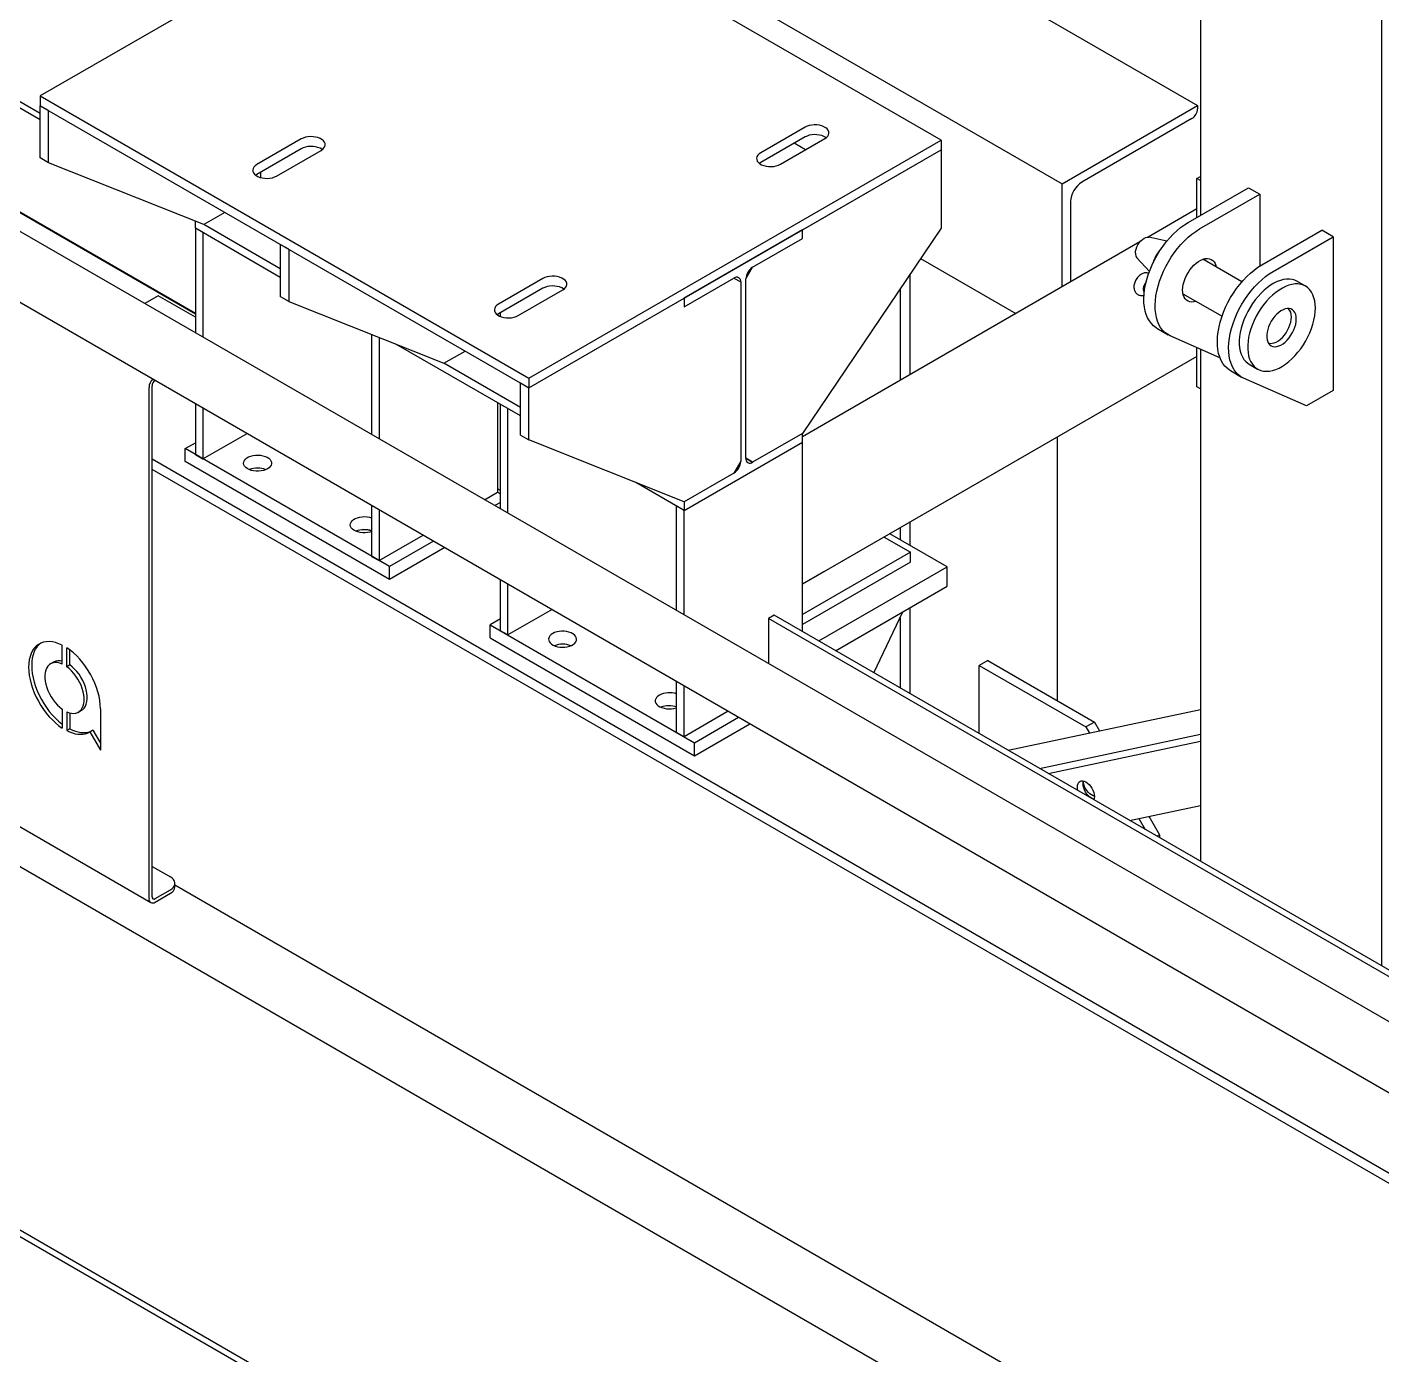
# Model space of a CAD drawing. Header units: millimetres. Extents: x 1293 to 41893, y 1011 to 26911.
# Drawn here: x 32572 to 33650, y 13616 to 14673 of the extents above; entities that cross this region are included whole.
import ezdxf

# ---------------------------------------------------------------- set-up
doc = ezdxf.new("R2010")
doc.units = ezdxf.units.MM
doc.header["$LTSCALE"] = 50
doc.layers.add('PASILLOS', color=2, linetype='Continuous')

msp = doc.modelspace()

# ---------------------------------------------------------------- linework, layer by layer
at = {"color": 7, "linetype": 'Continuous', "lineweight": 25}
for p, q in [((33505.3853249, 15597.5860772), (33505.3853249, 14522.7316574)), ((33649.4286331, 15514.4316454), (33649.4286331, 13925.7047628)), ((32770.7799005, 15033.0289898), (33503.1657167, 14610.2316576)), ((32770.7799005, 14908.6083936), (33395.4026432, 14548.0213595)), ((32910.1895055, 14807.2880014), (32582.091959, 14617.8813194)), ((33299.0982352, 14582.7757706), (32910.1895055, 14807.2880014)), ((32705.5881584, 14444.1545175), (32320.0236147, 14666.7361908)), ((32582.091959, 14617.8813194), (32971.0006887, 14393.3690887)), ((32582.091959, 14617.8813194), (32582.091959, 14610.1037682)), ((32582.091959, 14610.1037682), (32971.0006887, 14385.5915375)), ((32588.8271511, 14606.2156246), (32582.091959, 14610.1037682)), ((32582.091959, 14568.623495), (32582.091959, 14610.1037682)), ((33395.4026432, 14548.0213595), (33503.1657167, 14610.2316576)), ((33503.1657167, 14610.2316576), (33503.1657167, 14607.6349925)), ((32588.8271511, 14564.7353513), (32588.8271511, 14606.2156246)), ((33498.6791807, 14599.8640843), (33411.1180914, 14549.3161434)), ((33190.8313481, 14593.026795), (33155.4760091, 14572.6165922)), ((32789.9018032, 14583.6381017), (32754.5464641, 14563.2278989)), ((32971.0006887, 14393.3690887), (33299.0982352, 14582.7757706)), ((33190.8313481, 14585.2492438), (33155.4760091, 14564.839041)), ((33171.1914573, 14563.544257), (33206.5467963, 14583.9544598)), ((33191.1750488, 14575.0805389), (33182.1958874, 14580.2640984)), ((33299.0982352, 14582.7757706), (33299.0982352, 14574.9982194)), ((32588.8271511, 14564.7353513), (32582.091959, 14568.623495)), ((32789.9018032, 14575.8605505), (32754.5464641, 14555.4503477)), ((32770.2619124, 14554.1555638), (32805.6172514, 14574.5657666)), ((32971.0006887, 14385.5915375), (33299.0982352, 14574.9982194)), ((33188.7895773, 14511.3183867), (33299.0982352, 14574.9982194)), ((33299.0982352, 14574.9982194), (33299.0982352, 14512.7778095)), ((32712.3233505, 14515.5279959), (32588.8271511, 14564.7353513)), ((32757.4042362, 14557.1001044), (32757.4042362, 14552.9626594)), ((33155.4760091, 14564.839041), (33154.4957416, 14564.191649)), ((32754.5464641, 14555.4503477), (32753.5661966, 14554.8029557)), ((33395.4026432, 14466.016055), (33395.4026432, 14548.0213595)), ((33502.6092237, 14552.1511511), (33505.3853249, 14553.7537603)), ((33505.3853249, 14550.548542), (33502.6092237, 14552.1511511)), ((33502.6092237, 14521.1290483), (33502.6092237, 14552.1511511)), ((33495.7927143, 14517.1939612), (33543.6779855, 14544.8375399)), ((33504.7729704, 14512.0097697), (33552.6582416, 14539.6533484)), ((33543.6779855, 14544.8375399), (33552.6582416, 14539.6533484)), ((33552.6582416, 14539.6533484), (33552.6582416, 14482.4623114)), ((32729.1215517, 14525.2253911), (32712.3233505, 14515.5279959)), ((33402.1378353, 14533.7618836), (33402.1378353, 14469.9054626)), ((33502.6092237, 14527.9252156), (33463.790529, 14505.5083752)), ((32705.5881584, 14512.5718945), (32705.5881584, 14518.2116493)), ((32773.1918093, 14480.3893826), (32712.3233505, 14515.5279959)), ((33299.0982352, 14512.7778095), (33188.7895773, 14349.3379197)), ((32773.1918093, 14473.5451375), (32705.5881584, 14512.5718945)), ((32711.5151274, 14509.1503281), (32705.5881584, 14512.5718945)), ((32705.5881584, 14512.5718945), (32705.5881584, 14429.4988852)), ((32711.5151274, 14509.1503281), (32711.5151274, 14426.0773188)), ((33188.7895773, 14511.3183867), (33094.496888, 14456.8843758)), ((33149.0968453, 14481.5600151), (33188.7895773, 14504.4741416)), ((33188.7895773, 14504.4741416), (33188.7895773, 14511.3183867)), ((33478.6685075, 14502.1999528), (33464.4471983, 14505.4209768)), ((33554.2704451, 14483.4354858), (33602.1557163, 14511.0790644)), ((33563.2507012, 14478.2512943), (33611.1359724, 14505.8948729)), ((33611.1359724, 14505.8948729), (33602.1557163, 14511.0790644)), ((33611.1359724, 14505.8948729), (33611.1359724, 14383.4137511)), ((32779.9270014, 14495.8960292), (32773.1918093, 14499.7841729)), ((32773.1918093, 14499.7841729), (32773.1918093, 14458.3038996)), ((32779.9270014, 14495.8960292), (32779.9270014, 14454.415756)), ((33457.3120813, 14501.7672312), (33188.7895773, 14346.7020966)), ((33143.7086916, 14472.2274592), (33149.0968453, 14481.5600151)), ((33282.7782852, 14488.5971978), (33358.6543997, 14444.7948492)), ((33454.9572216, 14488.9820737), (33464.8583693, 14478.2774998)), ((33538.4989168, 14470.0435292), (33507.4442556, 14487.9710035)), ((32982.2348477, 14472.6065985), (32946.8795086, 14452.1963957)), ((33094.496888, 14450.0401307), (33134.1896201, 14472.9542572)), ((33134.1896201, 14472.9542572), (33139.5777738, 14469.8427311)), ((33139.5777738, 14469.8427311), (33139.5777738, 14327.1505912)), ((33143.7086916, 14329.5353193), (33143.7086916, 14472.2274592)), ((33274.2745445, 14475.9975482), (33274.2745445, 14396.0675604)), ((33589.0343452, 14466.5325717), (33582.2991531, 14470.4207153)), ((32982.2348477, 14464.8290473), (32946.8795086, 14444.4188445)), ((32962.5949568, 14443.1240606), (32997.9502959, 14463.5342633)), ((33266.3719191, 14464.2885468), (33266.3719191, 14391.5039888)), ((33491.5705458, 14460.4739521), (33522.6252069, 14442.5464778)), ((32779.9270014, 14454.415756), (32773.1918093, 14458.3038996)), ((32779.9270014, 14454.415756), (32903.4232007, 14405.2084006)), ((32971.0006887, 14385.5915375), (33094.496888, 14456.8843758)), ((33094.496888, 14456.8843758), (33094.496888, 14450.0401307)), ((32946.8795086, 14444.4188445), (32945.8998122, 14443.771885)), ((32948.5040865, 14442.349321), (32948.5040865, 14445.3566933)), ((32845.859759, 14428.1446913), (32845.859759, 14348.5218138)), ((33470.794746, 14433.0644775), (33479.7750021, 14427.880286)), ((33521.0201683, 14409.5361618), (33481.3734187, 14427.0686371)), ((32851.786728, 14425.7830764), (32851.786728, 14345.1002474)), ((32964.2654966, 14363.2406457), (32865.1519862, 14420.4576574)), ((33502.6092237, 14386.3933663), (33502.6092237, 14417.6777985)), ((33505.3853249, 14416.4501588), (33505.3853249, 14008.8591946)), ((32903.4232007, 14405.2084006), (32920.2214019, 14414.9057957)), ((32964.2654966, 14370.0848908), (32903.4232007, 14405.2084006)), ((33502.6092237, 14410.6012856), (33188.7895773, 14229.3781666)), ((33502.6092237, 14410.5959466), (33205.6593461, 14239.1147037)), ((33529.2724768, 14399.3060021), (33538.2527329, 14394.1218105)), ((33544.2022493, 14404.427792), (33550.9374414, 14400.5396484)), ((32964.2654966, 14389.4796811), (32971.0006887, 14385.5915375)), ((32964.2654966, 14347.9994078), (32964.2654966, 14389.4796811)), ((32971.0006887, 14393.3690887), (32971.0006887, 14385.5915375)), ((32971.0006887, 14344.1112642), (32971.0006887, 14385.5915375)), ((33505.3853249, 14384.7907572), (33502.6092237, 14386.3933663)), ((33589.922769, 14371.1676295), (33539.8511495, 14393.3101616)), ((33611.1359724, 14383.4137511), (33589.922769, 14371.1676295)), ((32705.5881584, 14373.1147169), (32705.5881584, 14332.4887177)), ((32946.0794173, 14373.7392458), (32946.0794173, 14302.5240907)), ((32711.5151274, 14369.6931505), (32711.5151274, 14329.0671513)), ((32954.2252874, 14369.0367351), (32948.2983184, 14372.4583015)), ((32948.2983184, 14289.3852922), (32948.2983184, 14372.4583015)), ((32954.2252874, 14285.9637258), (32954.2252874, 14369.0367351)), ((32697.3701634, 14337.2328652), (32705.5881584, 14341.9770127)), ((32711.5151274, 14329.0671513), (32746.7020874, 14349.3801509)), ((32964.2654966, 14347.9994078), (32971.0006887, 14344.1112642)), ((33094.496888, 14294.9039088), (32971.0006887, 14344.1112642)), ((33094.496888, 14288.0596637), (33188.7895773, 14342.4936746)), ((33188.7895773, 14349.3379197), (33149.0968453, 14326.4237932)), ((33188.7895773, 14342.4936746), (33188.7895773, 14349.3379197)), ((33188.7895773, 14191.6260294), (33188.7895773, 14342.4936746)), ((33391.3770843, 14346.3621249), (33391.3770843, 14136.7860879)), ((32697.3701634, 14326.8627969), (32697.3701634, 14337.2328652)), ((32860.004723, 14243.3459323), (32697.3701634, 14337.2328652)), ((32705.5881584, 14332.4887177), (32711.5151274, 14329.0671513)), ((33149.0968453, 14326.4237932), (33143.7086916, 14329.5353193)), ((33143.7086916, 14329.534308), (33149.0968453, 14326.4237932)), ((33722.3270671, 13721.9999245), (32671.1007929, 14328.8599352)), ((32860.004723, 14232.975864), (32697.3701634, 14326.8627969)), ((33139.5777738, 14327.1505912), (33134.1896201, 14317.8180353)), ((33094.496888, 14288.0596637), (33056.2256735, 14310.1531656)), ((33134.1896201, 14317.8180353), (33094.496888, 14294.9039088)), ((32935.8091016, 14296.5951636), (32946.0794173, 14302.5240907)), ((32948.2983184, 14304.0409245), (32946.0794173, 14305.3218688)), ((32946.0794173, 14302.5240907), (32948.2983184, 14301.2431464)), ((32845.859759, 14292.1376455), (32845.859759, 14251.5116463)), ((32851.786728, 14288.7160791), (32851.786728, 14248.0900799)), ((32948.2983184, 14294.31674), (32944.0270966, 14291.8510161)), ((33088.569919, 14208.4082208), (33088.569919, 14291.4812301)), ((33094.496888, 14288.0596637), (33088.569919, 14291.4812301)), ((33094.496888, 14294.9039088), (33094.496888, 14288.0596637)), ((33094.496888, 14204.9866545), (33094.496888, 14288.0596637)), ((33274.2745445, 14278.7382914), (33274.2745445, 14260.3630905)), ((32851.786728, 14248.0900799), (32886.973688, 14268.4030795)), ((33253.6522163, 14266.8294046), (33274.6313554, 14254.7184054)), ((33303.9601976, 14243.2259278), (33258.3620158, 14269.5491979)), ((33266.3719191, 14274.1747198), (33266.3719191, 14264.9251791)), ((32895.191683, 14263.6589319), (32860.004723, 14243.3459323)), ((32904.1733988, 14258.4738978), (32860.004723, 14232.975864)), ((33274.6313554, 14254.7184054), (33188.7895773, 14205.1630017)), ((33274.6313554, 14246.9408542), (33274.6313554, 14254.7184054)), ((32845.859759, 14251.5116463), (32851.786728, 14248.0900799)), ((32860.004723, 14232.975864), (32860.004723, 14243.3459323)), ((33274.6313554, 14246.9408542), (33188.7895773, 14197.3854505)), ((33201.6832221, 14184.1826866), (33303.9601976, 14243.2259278)), ((33303.9601976, 14227.6708253), (33303.9601976, 14243.2259278)), ((32948.2983184, 14192.3751247), (32948.2983184, 14233.0011239)), ((33205.6593461, 14239.1147037), (33188.7895773, 14229.3759935)), ((32954.2252874, 14188.9535583), (32954.2252874, 14229.5795575)), ((33215.1557958, 14176.4051354), (33303.9601976, 14227.6708253)), ((32948.2983184, 14201.8634198), (32940.0803234, 14197.1192722)), ((32989.4122474, 14209.2665579), (32954.2252874, 14188.9535583)), ((33166.1649887, 14204.6869263), (33161.6748607, 14202.0948306)), ((34024.3451337, 13704.0858824), (33161.6748607, 14202.0948306)), ((33161.6748607, 14202.0948306), (33161.6748607, 14166.2056363)), ((34028.8352618, 13706.6779781), (33166.1649887, 14204.6869263)), ((33245.5469299, 14158.8607071), (33268.6048585, 14207.2539875)), ((33266.3719191, 14202.5675621), (33266.3719191, 14146.8386968)), ((33268.6048585, 14207.2539875), (33268.6048585, 14207.2606225)), ((33274.2745445, 14210.5336626), (33274.2745445, 14142.2766082)), ((32940.0803234, 14186.7492039), (32940.0803234, 14197.1192722)), ((32940.0803234, 14197.1192722), (33102.714883, 14103.2323394)), ((32954.2252874, 14188.9535583), (32948.2983184, 14192.3751247)), ((32940.0803234, 14186.7492039), (33102.714883, 14092.8622711)), ((33336.1934105, 14168.6429447), (33329.4582184, 14164.7548011)), ((33336.1934105, 14168.6429447), (33421.0462242, 14119.658458)), ((33329.4582184, 14164.7548011), (33414.3110321, 14115.7703144)), ((33329.4582184, 14110.4197514), (33329.4582184, 14164.7548011)), ((33088.569919, 14111.3980533), (33088.569919, 14152.0240525)), ((33094.496888, 14107.9764869), (33094.496888, 14148.6024861)), ((33129.683848, 14128.2894865), (33094.496888, 14107.9764869)), ((33352.3545047, 14097.2020066), (33505.3853249, 14129.658901)), ((33102.714883, 14103.2323394), (33137.901843, 14123.545339)), ((33102.714883, 14092.8622711), (33146.8835588, 14118.3603048)), ((33421.0462242, 14119.658458), (33414.3110321, 14115.7703144)), ((33414.3110321, 14115.7703144), (33417.1028562, 14110.9347332)), ((33421.0462242, 14119.658458), (33425.1032067, 14112.6315582)), ((33094.496888, 14107.9764869), (33088.569919, 14111.3980533)), ((33102.714883, 14092.8622711), (33102.714883, 14103.2323394)), ((33377.281876, 14082.8117415), (33505.3853249, 14109.9816939)), ((33384.3330995, 14078.7411568), (33505.3853249, 14104.4155882)), ((33449.0046757, 14041.4070505), (33505.3853249, 14053.3650389)), ((33456.3457502, 14042.9640472), (33461.3640165, 14034.272155)), ((33464.3461006, 14044.6608723), (33472.8658376, 14029.9042551)), ((33472.8658376, 14029.9042551), (33470.8980492, 14028.7682751)), ((33472.8658376, 14029.9042551), (33472.8658376, 14027.632295))]:
    msp.add_line(p, q, dxfattribs=at)
at = {"color": 7, "linetype": 'Continuous', "lineweight": 25, "flags": 128}
for points in [[(33206.5467963, 14583.9544598), (33207.8568567, 14584.8652153), (33208.8547191, 14585.8994299), (33209.5064026, 14587.0218845), (33209.7897149, 14588.1943555), (33209.6950082, 14589.3769156), (33209.2255074, 14590.5292942), (33208.3972011, 14591.6122485), (33207.238296, 14592.5888998), (33205.7882574, 14593.4259892), (33204.0964645, 14594.0950109), (33202.2205294, 14594.573182), (33200.2243347, 14594.844219), (33198.1758586, 14594.898892), (33196.1448593, 14594.7353393), (33194.2005001, 14594.3591304), (33192.4089938, 14593.7830767), (33190.8313481, 14593.026795)], [(32805.6172514, 14574.5657666), (32806.9273117, 14575.476522), (32807.9251742, 14576.5107366), (32808.5768577, 14577.6331912), (32808.86017, 14578.8056622), (32808.7654632, 14579.9882223), (32808.2959625, 14581.1406009), (32807.4676561, 14582.2235552), (32806.3087511, 14583.2002065), (32804.8587124, 14584.0372959), (32803.1669196, 14584.7063176), (32801.2909845, 14585.1844887), (32799.2947898, 14585.4555257), (32797.2463136, 14585.5101987), (32795.2153143, 14585.346646), (32793.2709551, 14584.9704371), (32791.4794489, 14584.3943834), (32789.9018032, 14583.6381017)], [(32806.5975189, 14575.2131585), (32806.3087511, 14575.4226552), (32804.8587124, 14576.2597447), (32803.1669196, 14576.9287664), (32801.2909845, 14577.4069375), (32799.2947898, 14577.6779745), (32797.2463136, 14577.7326475), (32795.2153143, 14577.5690948), (32793.2709551, 14577.1928859), (32791.4794489, 14576.6168322), (32789.9018032, 14575.8605505)], [(33207.5270639, 14584.6018518), (33207.238296, 14584.8113485), (33205.7882574, 14585.648438), (33204.0964645, 14586.3174597), (33202.2205294, 14586.7956307), (33200.2243347, 14587.0666677), (33198.1758586, 14587.1213408), (33196.1448593, 14586.9577881), (33194.2005001, 14586.5815792), (33192.4089938, 14586.0055255), (33190.8313481, 14585.2492438)], [(33155.4760091, 14572.6165922), (33154.1659487, 14571.7058367), (33153.1680863, 14570.6716222), (33152.5164028, 14569.5491675), (33152.2330905, 14568.3766966), (33152.3277973, 14567.1941364), (33152.797298, 14566.0417578), (33153.6256044, 14564.9588035), (33154.7845094, 14563.9821523), (33156.2345481, 14563.1450628), (33157.9263409, 14562.4760411), (33159.802276, 14561.9978701), (33161.7984707, 14561.7268331), (33163.8469469, 14561.67216), (33165.8779462, 14561.8357127), (33167.8223053, 14562.2119216), (33169.6138116, 14562.7879753), (33171.1914573, 14563.544257)], [(32754.5464641, 14563.2278989), (32753.2364038, 14562.3171434), (32752.2385414, 14561.2829289), (32751.5868579, 14560.1604742), (32751.3035456, 14558.9880033), (32751.3982523, 14557.8054432), (32751.8677531, 14556.6530645), (32752.6960594, 14555.5701102), (32753.8549645, 14554.593459), (32755.3050031, 14553.7563695), (32756.996796, 14553.0873479), (32758.8727311, 14552.6091768), (32760.8689258, 14552.3381398), (32762.9174019, 14552.2834667), (32764.9484012, 14552.4470194), (32766.8927604, 14552.8232283), (32768.6842667, 14553.399282), (32770.2619124, 14554.1555638)], [(33470.794746, 14433.0644775), (33470.1941145, 14433.4282894), (33468.1859017, 14434.923854), (33466.3834953, 14436.728373), (33464.8003321, 14438.8283939), (33463.4482144, 14441.2082613), (33462.3372222, 14443.8502335), (33461.4756377, 14446.7346147), (33460.869884, 14449.8399021), (33460.524477, 14453.1429462), (33460.4419916, 14456.619123), (33460.6230428, 14460.2425179), (33461.0662808, 14463.9861188), (33461.7684014, 14467.8220175), (33462.7241702, 14471.7216177), (33463.9264622, 14475.6558482), (33465.3663142, 14479.5953798), (33467.0329925, 14483.5108434), (33468.914072, 14487.3730497), (33470.9955294, 14491.1532063), (33473.2618476, 14494.8231324), (33475.6961315, 14498.3554691), (33478.2802337, 14501.7238831), (33480.9948899, 14504.9032631), (33483.8198626, 14507.8699071), (33486.7340919, 14510.6016992), (33489.7158523, 14513.0782739), (33492.7429153, 14515.2811687), (33495.7927143, 14517.1939612)], [(33453.734498, 14492.7749684), (33453.8654997, 14494.3865252), (33454.2534707, 14496.0874022), (33454.8835014, 14497.8122357), (33455.7313801, 14499.4947413), (33456.7645233, 14501.0702611), (33457.9432278, 14502.478249), (33459.2221968, 14503.6645966), (33460.5522801, 14504.5837134), (33461.8823634, 14505.2002781), (33463.1613323, 14505.4905966), (33464.3400369, 14505.443512), (33464.4471983, 14505.4209768)], [(33481.3734187, 14427.0686371), (33479.1743706, 14428.2440979), (33477.1661578, 14429.7396624), (33475.3637515, 14431.5441815), (33473.7805883, 14433.6442024), (33472.4284706, 14436.0240698), (33471.3174783, 14438.6660419), (33470.4558938, 14441.5504231), (33469.8501401, 14444.6557106), (33469.5047331, 14447.9587547), (33469.4222477, 14451.4349315), (33469.6032989, 14455.0583264), (33470.0465369, 14458.8019273), (33470.7486575, 14462.637826), (33471.7044263, 14466.5374262), (33472.9067183, 14470.4716567), (33474.3465704, 14474.4111883), (33476.0132486, 14478.3266519), (33477.8943281, 14482.1888582), (33479.9757855, 14485.9690148), (33482.2421037, 14489.6389409), (33484.6763877, 14493.1712776), (33487.2604898, 14496.5396915), (33489.975146, 14499.7190716), (33492.8001187, 14502.6857156), (33495.714348, 14505.4175077), (33498.6961085, 14507.8940824), (33501.7231714, 14510.0969772), (33504.7729704, 14512.0097697)], [(33491.3025862, 14463.4064418), (33491.4280501, 14465.5969568), (33491.8021046, 14467.8915241), (33492.4177818, 14470.2474003), (33493.2636128, 14472.6206999), (33494.3238413, 14474.9672129), (33495.5787173, 14477.2432281), (33497.0048649, 14479.4063476), (33498.5757176, 14481.4162767), (33500.2620134, 14483.2355742), (33502.0323397, 14484.83035), (33503.8537189, 14486.1708964), (33505.6922219, 14487.2322416), (33507.5136011, 14487.9946148), (33509.2839274, 14488.4438143), (33510.9702232, 14488.5714725), (33512.5410759, 14488.3752113), (33513.9672235, 14487.8586867), (33515.2220995, 14487.0315206), (33516.282328, 14485.9091214), (33517.128159, 14484.5123974), (33517.7438362, 14482.867367), (33517.975395, 14481.8915061)], [(33508.6826151, 14488.3252346), (33508.7635801, 14488.0515585), (33508.9951389, 14487.0756976)], [(33529.2724768, 14399.3060021), (33528.6718453, 14399.669814), (33526.6636325, 14401.1653785), (33524.8612262, 14402.9698976), (33523.2780629, 14405.0699185), (33521.9259453, 14407.4497859), (33520.814953, 14410.091758), (33519.9533685, 14412.9761392), (33519.3476148, 14416.0814267), (33519.0022078, 14419.3844708), (33518.9197224, 14422.8606476), (33519.1007736, 14426.4840424), (33519.5440116, 14430.2276434), (33520.2461322, 14434.0635421), (33521.201901, 14437.9631423), (33522.404193, 14441.8973728), (33523.844045, 14445.8369043), (33525.5107233, 14449.752368), (33527.3918028, 14453.6145743), (33529.4732602, 14457.3947309), (33531.7395784, 14461.064657), (33534.1738623, 14464.5969937), (33536.7579645, 14467.9654076), (33539.4726207, 14471.1447876), (33542.2975934, 14474.1114317), (33545.2118227, 14476.8432237), (33548.1935832, 14479.3197985), (33551.2206461, 14481.5226933), (33554.2704451, 14483.4354858)], [(32997.9502959, 14463.5342633), (32999.2603562, 14464.4450188), (33000.2582187, 14465.4792334), (33000.9099022, 14466.601688), (33001.1932145, 14467.774159), (33001.0985077, 14468.9567191), (33000.629007, 14470.1090977), (32999.8007006, 14471.192052), (32998.6417955, 14472.1687033), (32997.1917569, 14473.0057927), (32995.4999641, 14473.6748144), (32993.6240289, 14474.1529855), (32991.6278343, 14474.4240225), (32989.5793581, 14474.4786955), (32987.5483588, 14474.3151428), (32985.6039996, 14473.9389339), (32983.8124934, 14473.3628802), (32982.2348477, 14472.6065985)], [(33539.8511495, 14393.3101616), (33537.6521014, 14394.4856224), (33535.6438886, 14395.981187), (33533.8414823, 14397.7857061), (33532.2583191, 14399.885727), (33530.9062014, 14402.2655944), (33529.7952091, 14404.9075665), (33528.9336246, 14407.7919477), (33528.3278709, 14410.8972352), (33527.9824639, 14414.2002793), (33527.8999785, 14417.676456), (33528.0810297, 14421.2998509), (33528.5242677, 14425.0434518), (33529.2263883, 14428.8793505), (33530.1821571, 14432.7789508), (33531.3844491, 14436.7131813), (33532.8243012, 14440.6527128), (33534.4909794, 14444.5681765), (33536.3720589, 14448.4303828), (33538.4535163, 14452.2105394), (33540.7198346, 14455.8804655), (33543.1541185, 14459.4128022), (33545.7382206, 14462.7812161), (33548.4528768, 14465.9605961), (33551.2778495, 14468.9272402), (33554.1920788, 14471.6590322), (33557.1738393, 14474.135607), (33560.2009022, 14476.3385018), (33563.2507012, 14478.2512943)], [(33582.2991531, 14470.4207153), (33580.6232459, 14471.2312289), (33578.554802, 14471.8623197), (33576.3434678, 14472.1718715), (33574.0098899, 14472.1569942), (33571.5758565, 14471.8178266), (33569.0640933, 14471.1575355), (33566.498052, 14470.1822859), (33563.9016911, 14468.9011833), (33561.299252, 14467.3261891), (33558.7150332, 14465.4720086), (33556.1731626, 14463.3559538), (33553.6973731, 14460.9977817), (33551.3107804, 14458.4195098), (33549.0356676, 14455.645211), (33546.8932767, 14452.700788), (33544.9036107, 14449.6137321), (33543.0852465, 14446.4128663), (33541.4551618, 14443.1280762), (33540.0285761, 14439.7900311), (33538.8188091, 14436.4298974), (33537.8371561, 14433.0790477), (33537.0927826, 14429.768768), (33536.5926385, 14426.5299656), (33536.3413935, 14423.3928802), (33536.3413935, 14420.3868019), (33536.5926385, 14417.5397977), (33537.0927826, 14414.8784493), (33537.8371561, 14412.4276051), (33538.8188091, 14410.2101478), (33540.0285761, 14408.2467812), (33541.4551618, 14406.5558369), (33543.0852465, 14405.1531027), (33544.2022493, 14404.427792)], [(32998.9305634, 14464.1816553), (32998.6417955, 14464.391152), (32997.1917569, 14465.2282415), (32995.4999641, 14465.8972632), (32993.6240289, 14466.3754343), (32991.6278343, 14466.6464712), (32989.5793581, 14466.7011443), (32987.5483588, 14466.5375916), (32985.6039996, 14466.1613827), (32983.8124934, 14465.585329), (32982.2348477, 14464.8290473)], [(33462.1505581, 14469.50056), (33462.1288152, 14469.4780471), (33461.2732802, 14468.4302755), (33460.5714152, 14467.236405), (33460.0716805, 14465.9788664), (33459.8085802, 14464.7444865), (33459.8002801, 14463.6184929), (33460.0473532, 14462.6786299), (33460.5327404, 14461.9897901), (33460.7774052, 14461.8016878)], [(33502.1016852, 14454.3944547), (33502.0323397, 14454.3708434), (33500.2620134, 14453.9216438), (33498.5757176, 14453.7939856), (33497.0048649, 14453.9902468), (33495.5787173, 14454.5067715), (33494.3238413, 14455.3339376), (33493.2636128, 14456.4563368), (33492.4177818, 14457.8530608), (33491.8021046, 14459.4980912), (33491.4280501, 14461.3607844), (33491.3025862, 14463.4064418)], [(33493.121429, 14459.5786462), (33493.0520836, 14459.5550349), (33491.8830696, 14459.2244151)], [(33596.9266617, 14449.0886846), (33596.8008923, 14452.0186473), (33596.4247585, 14454.7760436), (33595.8017722, 14457.3351284), (33594.93775, 14459.6720081), (33593.840759, 14461.764864), (33592.5210415, 14463.5941556), (33590.9909195, 14465.1428034), (33589.2646791, 14466.3963479), (33587.358438, 14467.3430853), (33585.2899941, 14467.9741761), (33583.0786599, 14468.2837279), (33580.745082, 14468.2688506), (33578.3110486, 14467.929683), (33575.7992854, 14467.2693919), (33573.2332441, 14466.2941422), (33570.6368832, 14465.0130397), (33568.0344441, 14463.4380455), (33565.4502252, 14461.583865), (33562.9083547, 14459.4678102), (33560.4325652, 14457.109638), (33558.0459725, 14454.5313662), (33555.7708597, 14451.7570674), (33553.6284688, 14448.8126443), (33551.6388028, 14445.7255884), (33549.8204386, 14442.5247226), (33548.1903538, 14439.2399326), (33546.7637682, 14435.9018875), (33545.5540012, 14432.5417538), (33544.5723482, 14429.1909041), (33543.8279747, 14425.8806244), (33543.3278306, 14422.641822), (33543.0765856, 14419.5047365), (33543.0765856, 14416.4986582), (33543.3278306, 14413.6516541), (33543.8279747, 14410.9903057), (33544.5723482, 14408.5394614), (33545.5540012, 14406.3220041), (33546.7637682, 14404.3586376), (33548.1903538, 14402.6676933), (33549.8204386, 14401.264959), (33551.6388028, 14400.1635319), (33553.6284688, 14399.3736954), (33555.7708597, 14398.9028243), (33558.0459725, 14398.7553148), (33560.4325652, 14398.9325442), (33562.9083547, 14399.4328578), (33565.4502252, 14400.2515842), (33568.0344441, 14401.3810793), (33570.6368832, 14402.8107973), (33573.2332441, 14404.5273892), (33575.7992854, 14406.5148278), (33578.3110486, 14408.7545567), (33580.745082, 14411.2256644), (33583.0786599, 14413.9050787), (33585.2899941, 14416.7677826), (33587.358438, 14419.7870479), (33589.2646791, 14422.9346845), (33590.9909195, 14426.1813037), (33592.5210415, 14429.4965928), (33593.840759, 14432.8495977), (33594.93775, 14436.2090125), (33595.8017722, 14439.5434711), (33596.4247585, 14442.8218405), (33596.8008923, 14446.0135116), (33596.9266617, 14449.0886846)], [(32946.8795086, 14452.1963957), (32945.5694483, 14451.2856402), (32944.5715859, 14450.2514257), (32943.9199024, 14449.128971), (32943.6365901, 14447.9565001), (32943.7312968, 14446.77394), (32944.2007975, 14445.6215613), (32945.0291039, 14444.538607), (32946.188009, 14443.5619558), (32947.6380476, 14442.7248663), (32949.3298405, 14442.0558447), (32951.2057756, 14441.5776736), (32953.2019702, 14441.3066366), (32955.2504464, 14441.2519635), (32957.2814457, 14441.4155162), (32959.2258049, 14441.7917251), (32961.0173111, 14442.3677788), (32962.5949568, 14443.1240606)], [(33581.7768989, 14440.3429127), (33581.6512465, 14442.2528541), (33581.2769673, 14443.9770132), (33580.6620385, 14445.4786427), (33579.8195662, 14446.7257377), (33578.7675063, 14447.6917188), (33577.5282815, 14448.3559976), (33576.1283038, 14448.7044163), (33574.5974112, 14448.7295488), (33572.9682322, 14448.4308596), (33571.2754898, 14447.8147147), (33569.5552619, 14446.8942461), (33567.8442122, 14445.689072), (33566.1788086, 14444.2248786), (33564.5945465, 14442.5328727), (33563.1251916, 14440.6491164), (33561.8020606, 14438.6137587), (33560.6533538, 14436.4701797), (33559.7035539, 14434.2640662), (33558.9729041, 14432.0424375), (33558.4769772, 14429.8526439), (33558.2263428, 14427.7413569), (33558.2263428, 14425.7535751), (33558.4769772, 14423.9316645), (33558.9729041, 14422.3144559), (33559.7035539, 14420.9364175), (33560.6533538, 14419.8269196), (33561.8020606, 14419.0096093), (33563.1251916, 14418.5019061), (33564.5945465, 14418.3146309), (33566.1788086, 14418.4517751), (33567.8442122, 14418.9104157), (33569.5552619, 14419.6807776), (33571.2754898, 14420.7464419), (33572.9682322, 14422.0846957), (33574.5974112, 14423.6670165), (33576.1283038, 14425.4596799), (33577.5282815, 14427.4244785), (33578.7675063, 14429.5195358), (33579.8195662, 14431.7001994), (33580.6620385, 14433.9199923), (33581.2769673, 14436.1316034), (33581.6512465, 14438.2878961), (33581.7768989, 14440.3429127)], [(33559.4456277, 14421.3682825), (33559.6194246, 14421.3052613), (33561.0056372, 14421.0141339), (33562.5172273, 14421.0461541), (33564.1204285, 14421.4006066), (33565.779428, 14422.0695736), (33567.4571665, 14423.0381114), (33569.116166, 14424.2845845), (33570.7193672, 14425.7811487), (33572.2309573, 14427.4943733), (33573.6171699, 14429.3859877), (33574.8470392, 14431.4137363), (33575.893092, 14433.5323225), (33576.7319612, 14435.6944208), (33577.3449079, 14437.8517333), (33577.7182399, 14439.9560692), (33577.8436174, 14441.9604212)], [(32762.9808338, 14321.1343177), (32761.4515062, 14320.3972518), (32759.7187786, 14319.829672), (32757.8383425, 14319.4498207), (32755.8706365, 14319.2699066), (32753.8789045, 14319.2957125), (32751.9271622, 14319.5264088), (32750.0781403, 14319.9545807), (32748.3912679, 14320.5664665), (32746.9207624, 14321.3423997), (32745.7138871, 14322.2574412), (32744.8094319, 14323.2821806), (32744.2364669, 14324.3836822), (32744.0134075, 14325.5265427), (32744.147423, 14326.6740296), (32744.6342062, 14327.7892617), (32745.4581114, 14328.8363947), (32746.5926575, 14329.7817727), (32748.0013795, 14330.5950105), (32749.6389997, 14331.2499701), (32751.4528836, 14331.7256004), (32753.3847317, 14332.0066144), (32755.3724527, 14332.0839799), (32757.3521596, 14331.9552105), (32759.260223, 14331.6244448), (32761.0353162, 14331.1023139), (32762.6203862, 14330.4055996), (32763.9644875, 14329.5566949), (32765.0244197, 14328.5828842), (32765.7661157, 14327.5154665), (32766.1657367, 14326.3887497), (32766.2104385, 14325.2389473), (32765.8987845, 14324.1030148), (32765.2407915, 14323.0174621), (32764.2576078, 14322.0171798), (32762.9808338, 14321.1343177)], [(32845.859759, 14271.2439133), (32844.5715924, 14270.8451853), (32842.6911562, 14270.4653339), (32840.7234503, 14270.2854199), (32838.7317182, 14270.3112258), (32836.7799759, 14270.541922), (32834.930954, 14270.970094), (32833.2440816, 14271.5819798), (32831.7735761, 14272.357913), (32830.5667008, 14273.2729545), (32829.6622457, 14274.2976939), (32829.0892806, 14275.3991955), (32828.8662212, 14276.542056), (32829.0002368, 14277.6895429), (32829.48702, 14278.804775), (32830.3109251, 14279.851908), (32831.4454713, 14280.797286), (32832.8541932, 14281.6105238), (32834.4918134, 14282.2654834), (32836.3056974, 14282.7411137), (32838.2375455, 14283.0221277), (32840.2252665, 14283.0994932), (32842.2049733, 14282.9707237), (32844.1130367, 14282.6399581), (32845.859759, 14282.1280839)], [(32989.9755456, 14190.0930599), (32988.6987717, 14189.2101978), (32987.715588, 14188.2099155), (32987.0575949, 14187.1243628), (32986.7459409, 14185.9884304), (32986.7906428, 14184.8386279), (32987.1902638, 14183.7119111), (32987.9319597, 14182.6444935), (32988.9918919, 14181.6706828), (32990.3359933, 14180.821778), (32991.9210633, 14180.1250637), (32993.6961564, 14179.6029329), (32995.6042198, 14179.2721672), (32997.5839267, 14179.1433977), (32999.5716477, 14179.2207633), (33001.5034958, 14179.5017772), (33003.3173798, 14179.9774076), (33004.955, 14180.6323671), (33006.3637219, 14181.445605), (33007.4982681, 14182.390983), (33008.3221732, 14183.4381159), (33008.8089564, 14184.5533481), (33008.942972, 14185.700835), (33008.7199126, 14186.8436954), (33008.1469475, 14187.945197), (33007.2424924, 14188.9699365), (33006.0356171, 14189.8849779), (33004.5651116, 14190.6609111), (33002.8782392, 14191.2727969), (33001.0292173, 14191.7009689), (32999.077475, 14191.9316652), (32997.0857429, 14191.957471), (32995.118037, 14191.777557), (32993.2376008, 14191.3977057), (32991.5048733, 14190.8301258), (32989.9755456, 14190.0930599)], [(33074.8283594, 14141.1085732), (33073.5515854, 14140.2257111), (33072.5684017, 14139.2254288), (33071.9104087, 14138.1398761), (33071.5987547, 14137.0039437), (33071.6434565, 14135.8541412), (33072.0430775, 14134.7274244), (33072.7847735, 14133.6600068), (33073.8447057, 14132.686196), (33075.188807, 14131.8372913), (33076.773877, 14131.140577), (33078.5489702, 14130.6184462), (33080.4570336, 14130.2876805), (33082.4367405, 14130.158911), (33084.4244615, 14130.2362766), (33086.3563095, 14130.5172905), (33088.1701935, 14130.9929208), (33088.569919, 14131.1303203)], [(33408.0145755, 14065.0701317), (33407.7202232, 14066.4011782), (33407.5769179, 14067.9995661), (33407.6924278, 14069.4517044), (33408.0623139, 14070.7017883), (33408.6723617, 14071.7017778), (33409.4991273, 14072.4132438), (33410.5108387, 14072.8088452), (33411.6686164, 14072.8733791), (33412.9279675, 14072.6043656), (33414.240496, 14072.0121427), (33415.5557621, 14071.1194692), (33416.8232209, 14069.96065), (33417.9941646, 14068.5802179), (33419.0235945, 14067.0312222), (33419.8719503, 14065.3731899), (33420.50663, 14063.6698382), (33420.9032433, 14061.9866259), (33421.0465486, 14060.3882381), (33420.9310387, 14058.9360998), (33420.6033994, 14057.7861022)], [(33420.6693349, 14058.2353213), (33420.1856271, 14058.3755344), (33418.8730986, 14058.9677573), (33417.5578325, 14059.8604308), (33416.2903737, 14061.01925), (33415.11943, 14062.399682), (33414.0900001, 14063.9486777), (33413.2416443, 14065.6067101), (33412.6069646, 14067.3100618), (33412.2103513, 14068.993274), (33412.067046, 14070.5916618), (33412.1825559, 14072.0438001), (33412.3763255, 14072.8265446)], [(33420.9527616, 14060.8011897), (33420.1873245, 14061.0139951), (33418.8731608, 14061.6254818), (33417.5593859, 14062.5356306), (33416.2964874, 14063.709465), (33415.1329979, 14065.1018753), (33414.1136296, 14066.6593518), (33413.2775563, 14068.3220417), (33412.6569077, 14070.0260486), (33412.275535, 14071.7058886), (33412.2107217, 14072.19094)]]:
    msp.add_lwpolyline(points, dxfattribs=at)
at = {"color": 7, "linetype": 'Continuous', "lineweight": 25}
for centre, radius, start, end in [((33493.4248933, 14608.078254), 9.7509036, 302.6054783401, 357.3945215143), ((33421.5526771, 14532.922226), 19.4329902, 122.4763978922, 177.5236019622), ((33459.0070383, 14492.3811552), 5.2872271, 175.7284318389, 220.0073195755), ((33493.1029219, 14477.9197047), 26.3495898, 135.5094543921, 164.4959223685), ((33155.4070383, 14471.6951195), 11.7104526, 122.60547834, 177.3945215143), ((33136.2929871, 14470.3755764), 3.3277241, 350.7859630094, 129.2032852358), ((33569.5984225, 14442.6907012), 8.2774723, 354.9384994274, 47.8114671312), ((33146.9934783, 14329.002474), 3.3277241, 170.7859630096, 309.2032852357), ((32755.0932179, 14303.9960373), 17.7553603, 68.250141429, 111.6429280683), ((32755.1231097, 14303.9708443), 17.7636899, 68.3855101298, 111.6144898701), ((33127.8794271, 14327.6829309), 11.7104526, 302.60547834, 357.3945215144), ((32839.9633342, 14254.8929383), 17.8720358, 70.7357990843, 111.5510366776), ((32839.9929803, 14254.8607329), 17.88679, 70.8528714986, 111.5170548177), ((32997.8296254, 14163.8602863), 17.7627108, 68.369331386, 111.6176460621), ((32997.8332697, 14163.8696222), 17.7521894, 68.3708024559, 111.6291975441), ((33082.7529463, 14125.5766892), 17.4366998, 70.5122603306, 117.0313177947), ((33082.6993409, 14114.7596841), 17.8769117, 70.8289868969, 111.5301447135), ((33082.7024768, 14114.7792192), 17.8567065, 70.8170993622, 111.5528269609)]:
    msp.add_arc(centre, radius, start, end, dxfattribs=at)
msp.add_open_spline([(33464.1764506, 14476.810929), (33463.7612474, 14476.9217455), (33462.9201533, 14477.1462311), (33461.5989152, 14477.1433453), (33460.2734314, 14476.898735), (33458.9562277, 14476.3930791), (33457.6589499, 14475.6282294), (33456.4124457, 14474.6050562), (33455.2671941, 14473.3534126), (33454.2723914, 14471.9237642), (33453.4636924, 14470.364905), (33452.8692088, 14468.7114729), (33452.5354783, 14467.0533571), (33452.4754302, 14465.4601095), (33452.6755415, 14463.9965843), (33453.1233168, 14462.6669483), (33453.8026999, 14461.4974108), (33454.7234727, 14460.4830271), (33455.8614785, 14459.6953779), (33457.1539942, 14459.1917174), (33458.4802038, 14458.9984744), (33459.6682234, 14459.0407327), (33460.3810469, 14459.2415385), (33460.671694, 14459.3234152)], degree=3, knots=[0, 0, 0, 0, 0.0429620441, 0.0870299934, 0.1318072826, 0.1785668431, 0.2281459149, 0.2803594545, 0.333787998, 0.3873038279, 0.4410441144, 0.4955439536, 0.5514676753, 0.6031509289, 0.6524825799, 0.6991761781, 0.7440203465, 0.7878528145, 0.8356371401, 0.8812463543, 0.9254940197, 0.9696208858, 1, 1, 1, 1], dxfattribs=at)
at = {"layer": 'PASILLOS', "linetype": 'Continuous', "lineweight": 25}
for p, q in [((33770.2655259, 13814.8737236), (30884.4135523, 15480.8406069)), ((30883.5215569, 15424.9713765), (33722.3270671, 13786.1638384)), ((31844.4700172, 15030.0474843), (32582.091959, 14604.2274011)), ((31844.4700172, 15024.8632928), (32582.091959, 14599.0432096)), ((32705.5881584, 14444.7898247), (31844.4700172, 14941.9027463)), ((32675.971698, 14458.9058268), (32665.31001, 14452.7509653)), ((32705.5881584, 14441.8086081), (32675.971698, 14458.9058268)), ((32668.6853161, 13979.1757007), (32668.6853161, 14385.9240746)), ((32671.1007929, 13980.5701258), (32671.1007929, 14387.3184996)), ((32673.6264366, 14391.5658261), (32673.5162697, 14391.5022281)), ((33722.3270671, 13713.8554404), (32671.1007929, 14320.7154511)), ((32316.5471567, 14180.1497329), (32670.1005473, 13976.047705)), ((32599.6905287, 14165.7858129), (32599.6905287, 14180.7528713)), ((32603.2543469, 14163.7284645), (32603.2543469, 14178.6955229)), ((32605.6698237, 14165.1228895), (32605.6698237, 14177.0074361)), ((32592.8124029, 14167.3657241), (32590.3969262, 14165.971299)), ((32605.6698237, 14165.1228895), (32603.2543469, 14163.7284645)), ((32316.3946962, 14148.6938737), (33721.0647919, 13337.7950879)), ((32599.6905287, 14129.8432782), (32599.6905287, 14114.8762198)), ((32603.2543469, 14127.7859298), (32603.2543469, 14112.8188713)), ((32605.6698237, 14126.935574), (32605.6698237, 14114.2132964)), ((32612.5479495, 14127.6004437), (32614.9634262, 14128.9948687)), ((32630.0519239, 14130.2872852), (32630.0519239, 14097.2873172)), ((32605.6698237, 14114.2132964), (32603.2543469, 14112.8188713)), ((32622.0488864, 14112.2136765), (32619.6334096, 14110.8192514)), ((32624.0908313, 14113.190386), (32621.6753545, 14111.795961)), ((32621.6753545, 14111.795961), (32630.0519239, 14097.2873172)), ((32624.0908313, 14113.190386), (32630.0519239, 14102.8654707)), ((32671.1007929, 14004.8039309), (32685.7290451, 13996.3592206)), ((32673.5162697, 13979.1752474), (32685.7290451, 13986.2255326)), ((32689.3645902, 13988.5030732), (32689.3645902, 13991.2923766)), ((33722.3270671, 13393.4505603), (32689.3645902, 13989.7671052)), ((32673.5162697, 13976.385944), (32685.7290451, 13983.4362292)), ((32339.547648, 13846.1872357), (33722.3270671, 13047.9256685)), ((32339.547648, 13841.0030442), (33722.3270671, 13042.741477))]:
    msp.add_line(p, q, dxfattribs=at)
at = {"layer": 'PASILLOS', "linetype": 'Continuous', "lineweight": 25, "flags": 128}
for points in [[(32599.6905287, 14180.7528713), (32597.0133224, 14181.9584209), (32594.3757187, 14182.8515934), (32591.8011429, 14183.4244564), (32589.3124605, 14183.6719221), (32586.9317742, 14183.5917927), (32584.6802274, 14183.1847799), (32582.5778169, 14182.4544985), (32580.6432147, 14181.4074343), (32578.8936025, 14180.0528865), (32577.344519, 14178.4028853), (32576.0097222, 14176.4720847), (32574.9010668, 14174.2776328), (32574.0283989, 14171.8390191), (32573.399469, 14169.1779015), (32573.0198628, 14166.3179142), (32572.8929517, 14163.2844575), (32573.0198628, 14160.1044723), (32573.399469, 14156.8062011), (32574.0283989, 14153.4189365), (32574.9010668, 14149.9727619), (32576.0097222, 14146.4982836), (32577.344519, 14143.0263595), (32578.8936025, 14139.5878246), (32580.6432147, 14136.2132176), (32582.5778169, 14132.9325091), (32584.6802274, 14129.7748362), (32586.9317742, 14126.7682429), (32589.3124605, 14123.9394316), (32591.8011429, 14121.3135258), (32594.3757187, 14118.9138468), (32597.0133224, 14116.7617069), (32599.6905287, 14114.8762198)], [(32582.5091827, 14182.4240554), (32581.3090792, 14181.4473115), (32579.7599958, 14179.7973103), (32578.425199, 14177.8665098), (32577.3165435, 14175.6720579), (32576.4438756, 14173.2334441), (32575.8149458, 14170.5723266), (32575.4353396, 14167.7123393), (32575.3084285, 14164.6788826), (32575.4353396, 14161.4988974), (32575.8149458, 14158.2006261), (32576.4438756, 14154.8133616), (32577.3165435, 14151.3671869), (32578.425199, 14147.8927087), (32579.7599958, 14144.4207845), (32581.3090792, 14140.9822497), (32583.0586914, 14137.6076426), (32584.9932937, 14134.3269342), (32587.0957042, 14131.1692612), (32589.3472509, 14128.1626679), (32591.7279373, 14125.3338566), (32594.2166197, 14122.7079508), (32596.7911955, 14120.3082719), (32599.4287992, 14118.156132), (32599.6905287, 14117.9587317)], [(32630.0519239, 14130.2872852), (32629.9250128, 14133.4672703), (32629.5454067, 14136.7655416), (32628.9164768, 14140.1528062), (32628.0438089, 14143.5989808), (32626.9351534, 14147.0734591), (32625.6003566, 14150.5453832), (32624.0512732, 14153.9839181), (32622.301661, 14157.3585251), (32620.3670587, 14160.6392336), (32618.2646482, 14163.7969065), (32616.0131015, 14166.8034998), (32613.6324152, 14169.6323111), (32611.1437328, 14172.2582169), (32608.5691569, 14174.6578959), (32605.9315532, 14176.8100358), (32603.2543469, 14178.6955229)], [(32599.6905287, 14165.7858129), (32597.7386235, 14166.5086557), (32595.8465557, 14166.9154249), (32594.0446472, 14166.9996018), (32592.361775, 14166.7598373), (32590.8249086, 14166.1999738), (32589.4586774, 14165.3289837), (32588.2849765, 14164.1608252), (32587.3226152, 14162.714219), (32586.5870163, 14161.0123482), (32586.0899684, 14159.0824866), (32585.8394369, 14156.9555618), (32585.8394369, 14154.6656595), (32586.0899684, 14152.2494772), (32586.5870163, 14149.7457363), (32587.3226152, 14147.1945611), (32588.2849765, 14144.6368363), (32589.4586774, 14142.1135515), (32590.8249086, 14139.6651444), (32592.361775, 14137.3308528), (32594.0446472, 14135.1480854), (32595.8465557, 14133.151823), (32597.7386235, 14131.3740572), (32599.6905287, 14129.8432782)], [(32603.2543469, 14127.7859298), (32605.2062521, 14127.063087), (32607.0983199, 14126.6563178), (32608.9002285, 14126.5721409), (32610.5831006, 14126.8119054), (32612.1199671, 14127.3717689), (32613.4861982, 14128.242759), (32614.6598992, 14129.4109175), (32615.6222604, 14130.8575236), (32616.3578593, 14132.5593945), (32616.8549073, 14134.4892561), (32617.1054387, 14136.6161809), (32617.1054387, 14138.9060832), (32616.8549073, 14141.3222654), (32616.3578593, 14143.8260064), (32615.6222604, 14146.3771816), (32614.6598992, 14148.9349064), (32613.4861982, 14151.4581912), (32612.1199671, 14153.9065982), (32610.5831006, 14156.2408899), (32608.9002285, 14158.4236573), (32607.0983199, 14160.4199197), (32605.2062521, 14162.1976855), (32603.2543469, 14163.7284645)], [(32614.9634262, 14128.9948687), (32615.901675, 14129.637184), (32617.0753759, 14130.8053425), (32618.0377372, 14132.2519487), (32618.7733361, 14133.9538195), (32619.270384, 14135.8836811), (32619.5209155, 14138.0106059), (32619.5209155, 14140.3005082), (32619.270384, 14142.7166905), (32618.7733361, 14145.2204315), (32618.0377372, 14147.7716067), (32617.0753759, 14150.3293315), (32615.901675, 14152.8526162), (32614.5354438, 14155.3010233), (32612.9985774, 14157.635315), (32611.3157052, 14159.8180823), (32609.5137967, 14161.8143447), (32607.6217289, 14163.5921105), (32605.6698237, 14165.1228895)], [(32605.6698237, 14114.2132964), (32607.8948224, 14113.1905918), (32610.0952828, 14112.382164), (32612.2577294, 14111.792964), (32614.3689191, 14111.4266), (32616.4159233, 14111.2853155), (32618.3862059, 14111.3699758), (32620.267701, 14111.6800624), (32622.0488864, 14112.2136765)], [(32603.2543469, 14112.8188713), (32605.4793456, 14111.7961667), (32607.6798061, 14110.987739), (32609.8422526, 14110.398539), (32611.9534424, 14110.0321749), (32614.0004465, 14109.8908904), (32615.9707291, 14109.9755507), (32617.8522243, 14110.2856374), (32619.6334096, 14110.8192514)], [(32685.7290451, 13986.2255326), (32687.11981, 13987.1823576), (32688.201633, 13988.2640634), (32688.9416436, 13989.437783), (32689.3173568, 13990.6678535), (32689.3173568, 13991.9168997), (32688.9416436, 13993.1469702), (32688.201633, 13994.3206898), (32687.11981, 13995.4023956), (32685.7290451, 13996.3592206)]]:
    msp.add_lwpolyline(points, dxfattribs=at)
at = {"layer": 'PASILLOS', "linetype": 'Continuous', "lineweight": 25}
for centre, radius, start, end in [((32679.2452982, 14385.4263925), 10.5717033, 136.2800142415, 177.3017000695), ((32676.3450911, 14387.079855), 5.2497252, 122.60547834, 177.3945215144), ((32597.0450264, 14159.4887168), 8.9421667, 72.7917386633, 118.2508734716), ((32617.305272, 14118.309379), 7.8436111, 287.2666808865, 303.8590575361), ((32619.6907261, 14119.7807766), 7.9260282, 287.3087725682, 296.0761436275), ((32683.3100542, 13989.0095996), 6.0756872, 293.4621250652, 355.2177339773), ((32671.6304162, 13978.6979581), 2.9835972, 170.7859630094, 309.2032852358), ((32672.5733429, 13980.3312545), 1.4917986, 170.7859630093, 309.2032852359)]:
    msp.add_arc(centre, radius, start, end, dxfattribs=at)

doc.saveas('drawing.dxf')
